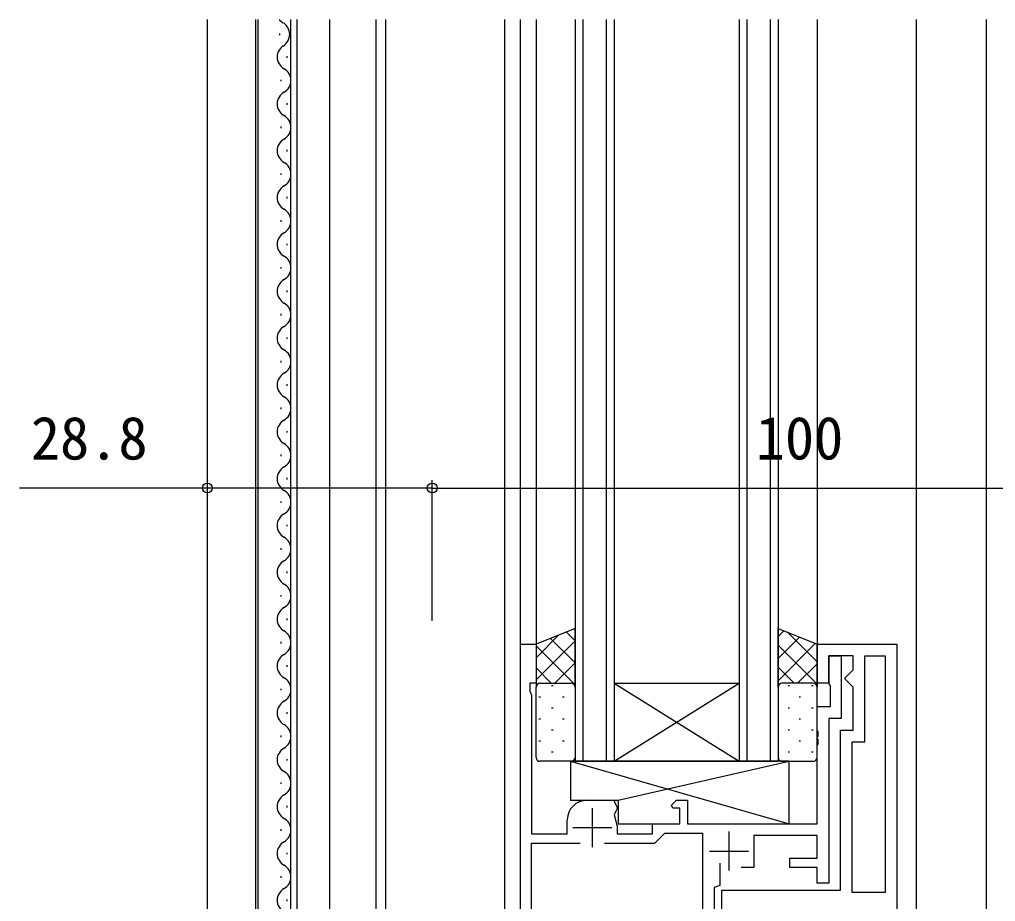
# Model space of a CAD drawing. Units: millimetres, scale not verified. Extents: x -437 to 438, y -344 to 341.
# Drawn here: x -294.7 to -169.7, y -108 to 4.9 of the extents above; entities that cross this region are included whole.
import ezdxf
from ezdxf.enums import TextEntityAlignment as Align

# ---------------------------------------------------------------- set-up
doc = ezdxf.new("R2010")
doc.units = ezdxf.units.MM
doc.header["$LTSCALE"] = 2
for name, color, linetype in [('0-2_YKK_11', 7, 'Continuous'), ('0-3_YKK_12', 2, 'Continuous'), ('0-4_YKK_13', 4, 'Continuous'), ('0-6_YKK_D', 6, 'Continuous')]:
    doc.layers.add(name, color=color, linetype=linetype)
doc.styles.add('ＭＳ ゴシック', font='')
doc.styles.get('ＭＳ ゴシック').set_extended_font_data('MS Gothic')

msp = doc.modelspace()

# ---------------------------------------------------------------- linework, layer by layer
at = {"layer": '0-2_YKK_11'}
for p, q in [((-221.302, -96.084), (-221.302, -101.084)), ((-223.802, -98.584), (-218.802, -98.584)), ((-203.802, -99.084), (-203.802, -104.084)), ((-206.302, -101.584), (-201.302, -101.584))]:
    msp.add_line(p, q, dxfattribs=at)
for points in [[(-210.602, -168.084), (-210.602, -159.084), (-212.602, -159.084), (-212.602, -161.084), (-213.602, -161.084), (-213.602, -159.084), (-218.302, -159.084), (-218.802, -159.584), (-223.802, -159.584), (-224.302, -159.084), (-229.502, -159.084), (-229.502, -169.084), (-230.502, -169.084), (-230.502, -75.084), (-228.502, -75.084), (-228.502, -80.084), (-229.302, -80.084), (-229.302, -81.084), (-229.102, -81.633), (-229.102, -99.384), (-224.502, -99.384), (-224.502, -97.584)], [(-204.702, -109.584), (-204.702, -106.584), (-189.502, -106.584), (-189.502, -86.084), (-187.902, -86.084), (-187.902, -80.584), (-188.402, -80.084), (-188.902, -79.584), (-188.902, -79.384), (-188.402, -78.884), (-187.902, -78.384), (-187.902, -76.584), (-191.002, -76.584), (-191.002, -80.084), (-192.502, -80.084), (-192.502, -75.084), (-182.302, -75.084)], [(-182.302, -75.084), (-182.302, -135.584), (-188.502, -135.584), (-188.502, -144.484), (-191.002, -144.484), (-191.002, -143.484), (-190.502, -142.984), (-190.002, -142.484), (-190.002, -141.484), (-199.202, -141.484)], [(-222.002, -95.084), (-218.602, -95.084), (-218.102, -95.95), (-218.102, -96.145), (-218.302, -96.492), (-218.488, -96.945), (-218.102, -98.384), (-218.102, -99.384), (-213.602, -99.384), (-213.602, -98.084), (-210.102, -98.084), (-210.102, -96.084), (-210.978, -96.084), (-211.139, -95.696), (-210.526, -95.084), (-209.102, -95.084), (-209.102, -98.084), (-192.502, -98.084), (-192.502, -88.042), (-192.382, -87.859), (-192.382, -87.309), (-192.502, -87.125), (-192.502, -87.042), (-192.382, -86.859), (-192.382, -86.309), (-192.502, -86.125), (-192.502, -83.084), (-190.802, -83.084), (-190.802, -80.43), (-191.002, -80.084), (-191.002, -76.584), (-189.402, -76.584), (-189.402, -84.584), (-191.002, -84.584), (-191.002, -105.684), (-192.502, -105.684), (-192.502, -103.684), (-196.002, -103.684), (-196.002, -102.484), (-192.502, -102.484)], [(-219.752, -100.584), (-213.302, -100.584), (-212.302, -99.584), (-212.002, -99.284), (-207.202, -99.284), (-207.202, -131.584), (-229.102, -131.584), (-229.102, -100.584), (-222.852, -100.584)], [(-192.502, -102.484), (-192.502, -99.584), (-200.602, -99.584), (-200.602, -103.684), (-202.252, -103.684)], [(-204.952, -103.145), (-204.952, -105.984), (-205.702, -106.257), (-205.702, -132.484), (-201.702, -132.484), (-201.702, -134.784), (-202.702, -134.784), (-202.702, -133.484), (-205.702, -133.484), (-205.702, -137.384), (-202.202, -137.384)]]:
    msp.add_lwpolyline(points, dxfattribs=at)
msp.add_lwpolyline([(-183.802, -76.584), (-183.802, -106.884), (-188.002, -106.884), (-188.002, -87.584), (-186.402, -87.584), (-186.402, -76.584)], close=True, dxfattribs=at)
msp.add_arc((-222.002, -97.584), 2.5, 90.00001, 179.99999, dxfattribs=at)
at = {"layer": '0-3_YKK_12'}
for p, q in [((-270.602, -176.584), (-270.602, 4.915)), ((-264.402, -176.584), (-264.402, 4.915)), ((-264.102, -176.584), (-264.102, 4.915)), ((-259.902, -140.388), (-259.902, 4.915)), ((-259.102, -139.587), (-259.102, 4.915)), ((-254.902, -139.587), (-254.902, 4.915)), ((-249.002, -141.274), (-249.002, 4.915)), ((-247.802, 4.915), (-247.802, -134.468)), ((-232.502, -169.083), (-232.502, 4.915)), ((-230.502, -75.284), (-230.502, 4.915)), ((-228.502, 4.915), (-228.502, -75.573)), ((-223.502, 4.915), (-223.502, -90.087)), ((-222.502, 4.915), (-222.502, -90.087)), ((-219.502, 4.915), (-219.502, -90.087)), ((-218.502, 4.915), (-218.502, -90.087)), ((-202.502, 4.915), (-202.502, -90.087)), ((-201.502, 4.915), (-201.502, -90.087)), ((-198.502, 4.915), (-198.502, -90.087)), ((-197.502, 4.915), (-197.502, -90.087)), ((-192.502, 4.915), (-192.502, -75.084)), ((-179.802, 4.915), (-179.802, -135.584)), ((-170.802, -137.083), (-170.802, 4.915)), ((-261.316, 2.911), (-261.316, 3.111)), ((-260.402, 0.008), (-260.402, 0.208)), ((-261.162, -2.992), (-261.162, -2.792)), ((-260.402, -5.992), (-260.402, -5.792)), ((-261.162, -8.992), (-261.162, -8.792)), ((-260.402, -11.992), (-260.402, -11.792)), ((-261.162, -14.992), (-261.162, -14.792)), ((-260.402, -17.992), (-260.402, -17.792)), ((-261.162, -20.992), (-261.162, -20.792)), ((-260.402, -23.992), (-260.402, -23.792)), ((-261.162, -26.992), (-261.162, -26.792)), ((-260.402, -29.992), (-260.402, -29.792)), ((-261.162, -32.992), (-261.162, -32.792)), ((-260.402, -35.992), (-260.402, -35.792)), ((-261.162, -38.992), (-261.162, -38.792)), ((-260.402, -41.992), (-260.402, -41.792)), ((-261.162, -44.992), (-261.162, -44.792)), ((-260.402, -47.992), (-260.402, -47.792)), ((-261.162, -50.992), (-261.162, -50.792)), ((-260.402, -53.992), (-260.402, -53.792)), ((-261.162, -56.992), (-261.162, -56.792)), ((-260.402, -59.992), (-260.402, -59.792)), ((-261.162, -62.992), (-261.162, -62.792)), ((-260.402, -65.992), (-260.402, -65.792)), ((-261.162, -68.992), (-261.162, -68.792)), ((-260.402, -71.992), (-260.402, -71.792)), ((-261.162, -74.992), (-261.162, -74.792)), ((-260.402, -77.992), (-260.402, -77.792)), ((-261.162, -80.992), (-261.162, -80.792)), ((-218.502, -80.087), (-202.502, -80.087)), ((-218.502, -80.087), (-202.502, -90.087)), ((-218.502, -90.087), (-202.502, -80.087)), ((-260.402, -83.992), (-260.402, -83.792)), ((-261.162, -86.992), (-261.162, -86.792)), ((-260.402, -89.992), (-260.402, -89.792)), ((-223.502, -90.087), (-197.502, -90.087)), ((-261.162, -92.992), (-261.162, -92.792)), ((-260.402, -95.992), (-260.402, -95.792)), ((-261.162, -98.992), (-261.162, -98.792)), ((-260.402, -101.992), (-260.402, -101.792)), ((-261.162, -104.992), (-261.162, -104.792)), ((-260.402, -107.992), (-260.402, -107.792))]:
    msp.add_line(p, q, dxfattribs=at)
for centre, start, end in [((-260.098, 6.011), 219.64221, 240.79746), ((-261.775, 3.011), 299.20255, 60.79746), ((-259.944, 0.108), 119.20255, 240.79746), ((-261.621, -2.892), 299.20255, 60.79746), ((-259.944, -5.892), 119.20255, 240.79746), ((-261.621, -8.892), 299.20255, 60.79746), ((-259.944, -11.892), 119.20255, 240.79746), ((-261.621, -14.892), 299.20255, 60.79746), ((-259.944, -17.892), 119.20255, 240.79746), ((-261.621, -20.892), 299.20255, 60.79746), ((-259.944, -23.892), 119.20255, 240.79746), ((-261.621, -26.892), 299.20255, 60.79746), ((-259.944, -29.892), 119.20255, 240.79746), ((-261.621, -32.892), 299.20255, 60.79746), ((-259.944, -35.892), 119.20255, 240.79746), ((-261.621, -38.892), 299.20255, 60.79746), ((-259.944, -41.892), 119.20255, 240.79746), ((-261.621, -44.892), 299.20255, 60.79746), ((-259.944, -47.892), 119.20255, 240.79746), ((-261.621, -50.892), 299.20255, 60.79746), ((-259.944, -53.892), 119.20255, 240.79746), ((-261.621, -56.892), 299.20255, 60.79746), ((-259.944, -59.892), 119.20255, 240.79746), ((-261.621, -62.892), 299.20255, 60.79746), ((-259.944, -65.892), 119.20255, 240.79746), ((-261.621, -68.892), 299.20255, 60.79746), ((-259.944, -71.892), 119.20255, 240.79746), ((-261.621, -74.892), 299.20255, 60.79746), ((-259.944, -77.892), 119.20255, 240.79746), ((-261.621, -80.892), 299.20255, 60.79746), ((-259.944, -83.892), 119.20255, 240.79746), ((-261.621, -86.892), 299.20255, 60.79746), ((-259.944, -89.892), 119.20255, 240.79746), ((-261.621, -92.892), 299.20255, 60.79746), ((-259.944, -95.892), 119.20255, 240.79746), ((-261.621, -98.892), 299.20255, 60.79746), ((-259.944, -101.892), 119.20255, 240.79746), ((-261.621, -104.892), 299.20255, 60.79746), ((-259.944, -107.892), 119.20255, 240.79746)]:
    msp.add_arc(centre, 1.718, start, end, dxfattribs=at)
at = {"layer": '0-4_YKK_13'}
for p, q in [((-223.502, -74.65), (-224.619, -73.533)), ((-197.502, -74.106), (-196.774, -73.378)), ((-192.502, -77.366), (-196.301, -73.567)), ((-228.502, -76.822), (-225.61, -73.93)), ((-228.502, -79.65), (-223.502, -74.65)), ((-223.502, -77.479), (-226.639, -74.341)), ((-197.502, -76.934), (-194.754, -74.186)), ((-197.502, -79.763), (-192.734, -74.994)), ((-228.502, -75.087), (-228.502, -80.587)), ((-223.502, -80.307), (-228.502, -75.307)), ((-192.502, -80.194), (-197.502, -75.194)), ((-192.502, -75.087), (-192.502, -80.587)), ((-226.11, -80.087), (-223.502, -77.479)), ((-226.551, -80.087), (-228.502, -78.135)), ((-195.438, -80.087), (-197.502, -78.023)), ((-194.998, -80.087), (-192.502, -77.591)), ((-228.502, -89.587), (-228.502, -80.587)), ((-228.002, -80.087), (-224.002, -80.087)), ((-226.532, -80.397), (-226.332, -80.397)), ((-223.556, -80.361), (-223.502, -80.307)), ((-223.502, -80.587), (-223.502, -89.587)), ((-197.502, -80.587), (-197.502, -89.587)), ((-193.002, -80.087), (-197.002, -80.087)), ((-196.232, -80.397), (-196.032, -80.397)), ((-193.202, -80.397), (-193.002, -80.397)), ((-192.524, -80.441), (-192.502, -80.42)), ((-192.502, -89.587), (-192.502, -80.587)), ((-228.147, -81.812), (-227.947, -81.812)), ((-225.117, -81.812), (-224.917, -81.812)), ((-194.817, -81.812), (-194.617, -81.812)), ((-226.532, -83.227), (-226.332, -83.227)), ((-196.232, -83.227), (-196.032, -83.227)), ((-193.202, -83.227), (-193.002, -83.227)), ((-228.147, -84.642), (-227.947, -84.642)), ((-225.117, -84.642), (-224.917, -84.642)), ((-194.817, -84.642), (-194.617, -84.642)), ((-226.532, -86.057), (-226.332, -86.057)), ((-196.232, -86.057), (-196.032, -86.057)), ((-193.202, -86.057), (-193.002, -86.057)), ((-228.147, -87.472), (-227.947, -87.472)), ((-225.117, -87.472), (-224.917, -87.472)), ((-194.817, -87.472), (-194.617, -87.472)), ((-226.532, -88.887), (-226.332, -88.887)), ((-196.232, -88.887), (-196.032, -88.887)), ((-193.202, -88.887), (-193.002, -88.887)), ((-224.002, -90.087), (-228.002, -90.087)), ((-224.102, -90.084), (-196.102, -98.084)), ((-218.002, -95.084), (-196.102, -90.084)), ((-197.002, -90.087), (-193.002, -90.087))]:
    msp.add_line(p, q, dxfattribs=at)
for points in [[(-223.502, -80.587), (-223.502, -73.087), (-228.502, -75.087)], [(-197.502, -80.587), (-197.502, -73.087), (-192.502, -75.087)], [(-208.805, -98.084), (-196.102, -98.084), (-196.102, -90.084), (-224.102, -90.084), (-224.102, -95.084), (-218.002, -95.084), (-218.002, -98.084), (-210.399, -98.084)]]:
    msp.add_lwpolyline(points, dxfattribs=at)
for centre, start, end in [((-228.002, -80.587), 90, 180), ((-224.002, -80.587), 0, 90), ((-197.002, -80.587), 90, 180), ((-193.002, -80.587), 0, 90), ((-228.002, -89.587), 180, 270), ((-224.002, -89.587), 270, 0), ((-197.002, -89.587), 180, 270), ((-193.002, -89.587), 270, 0)]:
    msp.add_arc(centre, 0.5, start, end, dxfattribs=at)
at = {"layer": '0-6_YKK_D'}
for p, q in [((-270.602, -54.646), (-270.602, -54.084)), ((-241.802, -72.084), (-241.802, -54.084)), ((-241.802, -72.084), (-241.802, -54.084)), ((-241.802, -55.084), (-141.802, -55.084))]:
    msp.add_line(p, q, dxfattribs=at)
msp.add_lwpolyline([(-241.802, -55.084), (-270.602, -55.084), (-294.666, -55.084)], dxfattribs=at)
for centre in [(-270.602, -55.084), (-241.802, -55.084), (-241.802, -55.084)]:
    msp.add_circle(centre, 0.637, dxfattribs=at)

# ---------------------------------------------------------------- texts
at = {"layer": '0-6_YKK_D', "style": 'ＭＳ ゴシック'}
for s, p in [('28.8', (-293.22, -53.084)), ('100', (-200.368, -53.084))]:
    msp.add_text(s, height=5.499, dxfattribs=at).set_placement(p, align=Align.BOTTOM_LEFT)

doc.saveas('drawing.dxf')
